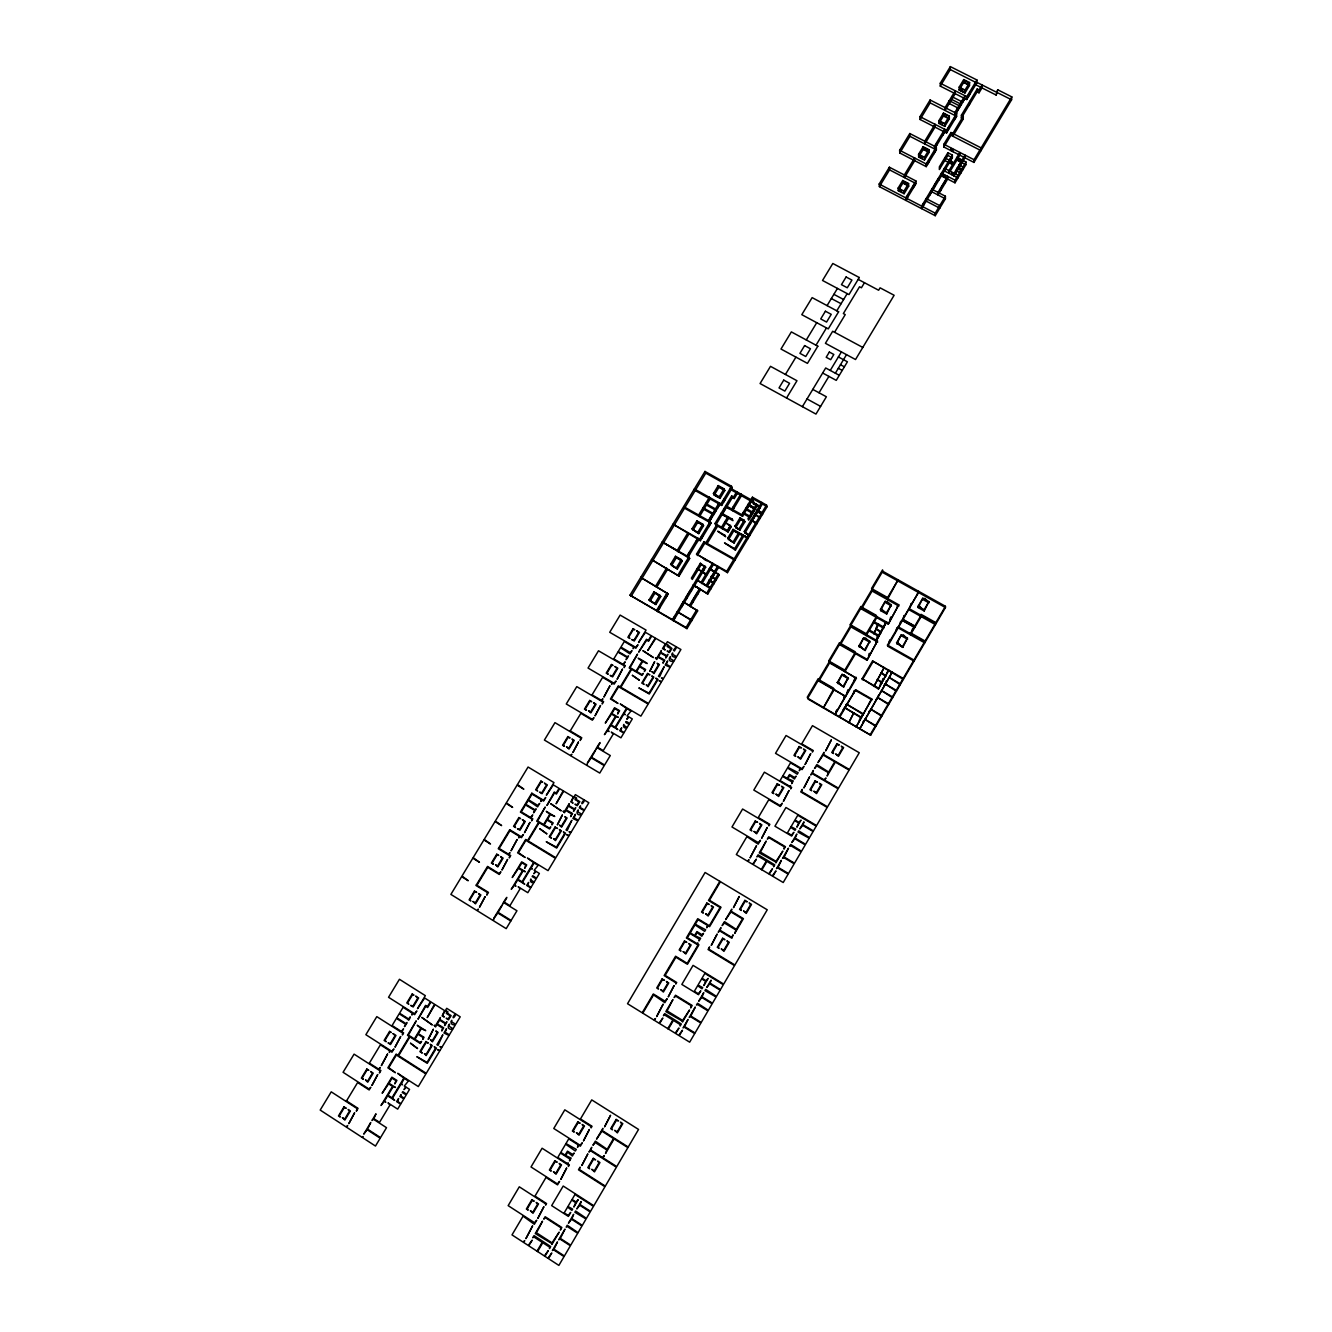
<?xml version="1.0" encoding="UTF-8"?>
<svg xmlns="http://www.w3.org/2000/svg" width="1332" height="1332" viewBox="0 0 1332 1332"><rect width="100%" height="100%" fill="white"/><g stroke="black" fill="none" stroke-linecap="round" stroke-linejoin="round"><path stroke-width="1.5" d="M944.771 126.407L944.771 123.61L949.333 116.051L943.489 113.07L938.91 120.629L938.943 123.443L944.771 126.407L949.316 118.881L949.333 116.051M944.871 116.617L944.871 114.252L946.736 115.201L946.736 117.566M945.404 198.818L945.404 196.237L931.784 189.194L931.834 191.791L945.404 198.818L935.247 215.701L879.386 186.647L879.17 184.032L889.376 167.216L915.917 180.952L916.016 183.566L905.843 200.416L905.727 197.835L915.917 180.952M945.087 183.333L945.087 181.135L940.608 188.595L940.608 190.759M945.087 177.705L945.087 175.491L943.222 174.525L943.222 176.74M945.437 607.558L945.437 606.293L882.75 571.262L807.708 698.218L870.678 735.164L945.437 607.558L882.966 572.643L882.55 569.88L871.611 588.378L872.11 591.025L861.471 609.007L888.261 624.125L898.75 604.795L871.861 589.71M946.536 133.017L946.553 130.236L956.659 113.486L930.102 99.983L919.996 116.667L920.079 119.497L946.536 133.017L956.609 116.334L956.659 113.486M947.868 152.73L939.36 166.833L939.376 169.514L947.868 155.444L947.868 152.73L952.363 155.028L952.347 157.742L921.677 208.641L921.611 206.094L952.363 155.028M948.151 130.353L948.151 128.022M949.217 128.588L949.233 126.257M949.549 162.371L950.632 158.341L950.615 160.589M940.292 86.13L950.332 69.58L950.349 66.6L976.889 79.97L976.789 82.917L966.749 99.534L940.292 86.13L940.275 83.217L950.349 66.6M950.948 135.265L950.965 132.484L981.151 147.902L981.035 150.633L950.948 135.265L943.872 147.003L973.958 162.421L1011.587 99.783L1011.804 96.886L997.735 89.793L996.153 95.055L975.69 84.732L975.79 81.785L996.319 92.141M951.165 150.749L951.181 148.468L953.046 149.417L953.029 151.698M951.764 174.708L951.781 172.494L953.662 173.46L953.629 175.674M951.581 164.002L951.597 161.322L944.804 157.825L944.804 160.523L953.446 164.968L953.462 162.737L951.597 161.771M954.594 119.68L954.611 117.333M955.66 117.915L955.677 115.568M955.011 182.817L955.061 180.186L965.983 162.005L956.942 157.376L956.909 160.073L965.916 164.702L955.011 182.817L941.441 175.824L941.441 173.177L955.061 180.186M955.61 173.343L956.709 169.347M956.526 112.554L957.625 108.408L957.591 110.789M956.676 171.562L956.709 168.282L960.905 170.446L960.855 173.11L956.676 170.962M957.758 169.78L958.857 165.767L958.824 167.999M959.14 90.027L959.19 87.113L963.735 79.587L969.579 82.534L969.496 85.464L964.967 92.974L959.14 90.027L963.669 82.534L963.735 79.587M958.541 160.922L958.574 158.674L960.455 159.624L960.405 161.871M959.922 106.926L961.021 102.78M959.306 167.183L960.422 163.17L960.372 165.418M960.888 90.909L960.938 88.478L962.786 89.427L962.736 91.841M960.988 105.178L961.504 101.515L951.747 96.57L951.731 99.467L961.454 104.396M961.404 115.201L963.286 116.167L952.863 133.45L952.83 136.23L963.236 118.998L961.354 118.032L961.404 115.201L977.238 88.944L979.137 89.91L979.02 92.824L977.139 91.858L977.238 88.944M962.869 102.031L963.985 97.869L963.935 100.283M963.236 118.998L963.286 116.167M965.167 83.283L965.217 80.836L967.082 81.768L967.015 84.216M964.967 92.974L965.034 90.06L969.579 82.534M966.749 99.534L966.832 96.653L976.889 79.97M965.916 164.702L965.983 162.005M968.564 96.537L968.63 94.122M968.98 105.378L970.112 101.215L970.046 103.613M969.629 94.772L969.696 92.358M973.958 162.421L974.042 159.723L1011.804 96.886M996.153 95.055L997.735 89.793M537.012 1251.164L542.191 1242.34L533.999 1237.028L532.767 1237.744L534.032 1235.597L550.682 1246.536L549.483 1248.583L549.55 1247.118L542.773 1242.723L537.595 1251.547M667.798 1028.637L672.843 1020.046L664.651 1014.984L663.436 1015.7L664.668 1013.602L681.318 1024.008L680.153 1026.006L680.186 1024.591L673.426 1020.412L668.381 1028.987M761.338 869.463L766.3 861.038L758.091 856.16L756.909 856.859L758.108 854.811L774.758 864.851L773.609 866.816L773.642 865.417L766.882 861.388L761.921 869.813M896.586 642.823L901.381 634.681L907.458 638.111L902.813 647.402L896.586 642.823L902.813 647.402M918.048 606.31L922.826 598.201L928.904 601.598L924.208 610.972L918.148 607.575L918.048 606.31L924.125 609.723L924.208 610.972M896.752 643.972L901.381 634.681M918.148 607.575L922.826 598.201M871.761 698.967L856.21 726.839L871.761 698.967L855.644 689.743L839.51 716.067L839.876 716.966L855.627 689.726M878.437 688.977L888.677 670.146L878.437 688.977L862.087 678.771L872.56 660.988L903.196 678.404L903.329 679.437L872.56 660.988M902.68 646.27L907.458 638.111M910.339 633.649L921.078 615.351M924.125 609.723L928.904 601.598M870.429 734.332L945.437 606.293M719.829 881.384L708.457 900.482L720.096 907.492L709.357 925.723L697.735 918.68L686.363 937.944L698.001 945.021L687.212 963.336L675.574 956.226L664.152 975.59L675.79 982.733L675.79 984.082L676.723 982.483L665.168 975.39L675.89 957.225L687.445 964.285L698.917 944.788L697.352 943.839L697.868 942.956L696.786 943.472L687.362 937.761L689.909 933.449L699.317 939.16L699.034 940.975L700.649 938.244L695.171 935.847L697.119 932.533L701.814 936.263L703.529 933.332L701.964 934.664L696.902 931.584L694.588 935.497L690.259 932.85L694.988 924.841L704.695 931.368L705.644 929.769L695.337 924.258L698.035 919.663L707.442 925.374L706.809 927.788L708.025 925.723L709.59 926.672L721.028 907.259L709.457 900.282L720.412 881.734M833.682 688.86L823.392 707.925L834.065 689.843L833.366 688.028L818.064 679.253M837.312 682.517L842.14 674.342L848.184 677.805L843.705 686.979L837.312 682.517L843.705 686.979M858.89 645.937L863.702 637.795L869.746 641.225L865.217 650.482L858.89 645.937L865.217 650.482M880.452 609.39L885.231 601.281L891.274 604.678L886.696 614.035L880.668 610.639L880.452 609.39L886.496 612.787L886.696 614.035M844.521 670.645L855.194 652.563M865.9 634.398L876.523 616.4M887.195 598.301L898.084 579.836L887.378 599.6L887.029 597.236L871.644 588.594M837.678 683.532L842.14 674.342M859.19 647.069L863.702 637.795M880.668 610.639L885.231 601.281M843.356 685.98L848.184 677.805M864.934 649.367L869.746 641.225M886.496 612.787L891.274 604.678M856.076 677.239L834.981 714.601L856.393 678.254L829.187 661.887M856.393 678.254L829.586 662.953L828.787 660.805L839.493 642.707L840.209 644.988L867.015 660.222L877.455 640.925L850.582 625.707M888.261 624.125L898.75 604.795M867.015 660.222L877.455 640.925M862.37 679.803L872.81 662.071M887.495 645.071L918.98 591.508L887.695 646.203L914.052 661.122L913.952 660.039L887.495 645.071L887.695 646.203M818.431 680.103L845.654 696.486L818.864 681.118L829.586 662.953M840.209 644.988L850.898 626.906L850.249 624.508L860.905 606.493L861.471 609.007M744.288 531.468L761.754 502.414L762.37 504.012L744.971 532.966L749.7 535.647L744.288 531.468L744.971 532.966M757.042 510.689L756.459 513.852M759.357 506.843L758.757 510.023M742.99 534.865L743.672 536.363L735.414 550.116L734.698 548.667L742.99 534.865L741.042 533.782L741.741 535.264M721.694 505.427L720.945 503.846L694.372 488.927L695.221 490.559L721.694 505.427L732.267 487.928L731.551 486.28L704.978 471.428L629.986 595.154L686.962 628.637L697.652 610.855L683.183 601.798L697.652 610.855M707.792 594.005L693.356 584.914L707.792 594.005L719.263 574.908L709.457 568.414L719.263 574.908M766.516 505.078L767.115 506.66L727.472 572.66L726.723 571.278L766.516 505.078L752.43 497.202L741.857 514.735L742.557 516.3L753.08 498.817L752.43 497.202M727.472 572.66L696.519 554.129L703.995 541.724L734.215 558.824L734.931 560.239L704.811 543.19L703.995 541.724M731.235 526.706L724.741 521.944L731.235 526.706L728.071 531.967L715.767 525.041L715.001 523.509L731.684 495.854L734.282 498.534L737.412 493.356L736.713 491.724L733.582 496.919M943.872 147.003L943.872 144.256L950.965 132.484M697.352 555.561L704.811 543.19M715.767 525.041L732.4 497.469L731.684 495.854M961.354 118.032L977.139 91.858M979.137 89.91L982.1 84.965L981.984 87.895L979.02 92.824M834.565 332.284L845.237 314.602L843.356 313.586L859.54 286.763L861.421 287.762L864.468 282.717M700.366 563.253L691.408 578.121L692.274 579.47L701.198 564.635L700.366 563.253L705.677 567.182L673.376 620.812L672.444 619.613L704.878 565.8M728.071 531.967L727.322 530.452L730.502 525.191M802.38 406.66L825.69 367.982L839.277 375.324M727.688 538.295L733.05 529.37L738.777 532.584L739.46 534.082L734.115 542.99L727.688 538.295L734.115 542.99M734.948 526.223L739.976 517.865L744.238 520.263L744.921 521.811L739.909 530.136L734.948 526.223L739.909 530.136M728.421 539.776L733.782 530.869L733.05 529.37M735.664 527.738L740.675 519.413L739.976 517.865M830.252 370.446L841.408 351.914M753.429 501.065L753.379 503.829L760.189 507.642L759.573 506.06L731.118 489.826L730.386 488.195L753.429 501.065L753.379 503.829M819.03 392.774L828.887 376.39M739.21 528.621L744.238 520.263M706.193 585.264L717.698 566.15L718.464 567.549L706.992 586.596L705.877 585.248M733.399 541.525L738.777 532.584M835.364 373.21L846.519 354.662M686.962 628.637L686.08 627.455L690.858 619.513L677.222 611.688L691.724 620.729L690.858 619.513M696.803 609.623L691.025 619.23L691.891 620.446M706.976 592.707L718.497 573.543M935.247 215.701L935.231 213.17L939.759 205.627L926.14 198.568L926.19 201.132L939.776 208.175L939.909 205.361L945.404 196.237M649.084 599.899L653.945 591.874L659.79 595.238L660.755 596.52L655.927 604.528L649.084 599.899L655.927 604.528M670.629 564.269L675.457 556.277L681.318 559.607L682.217 561.022L677.389 568.997L670.629 564.269L677.389 568.997M692.074 528.804L696.886 520.845L702.747 524.159L703.562 525.674L698.767 533.616L692.074 528.804L698.767 533.616M713.436 493.489L718.214 485.581L724.075 488.844L724.824 490.492L720.046 498.384L714.218 495.121L713.436 493.489L719.28 496.769L720.046 498.384M785.43 374.459L795.92 357.126M806.293 339.96L816.732 322.694M827.072 305.611L837.462 288.411M898.118 188.095L902.73 180.486L908.574 183.516L908.69 186.13L904.095 193.723L898.268 190.692L898.118 188.095L903.962 191.125L904.095 193.723M918.564 154.279L923.143 146.703L929.003 149.7L929.053 152.431L924.475 159.99L918.647 156.993L918.564 154.279L924.408 157.293L924.475 159.99M346.52 1100.898L357.642 1082.516L369.18 1089.959L370.829 1087.228L368.981 1089.01L343.073 1072.293L354.079 1054.145L379.986 1070.778L379.404 1073.009L380.902 1070.545L379.087 1069.38L380.236 1067.481L378.521 1069.03L369.364 1063.136L380.419 1044.837L389.593 1050.698L389.294 1052.48L390.143 1051.048L391.958 1052.213L393.939 1048.933L391.758 1051.264L365.867 1034.698L376.806 1016.632L402.714 1033.132L402.364 1034.981L403.629 1032.883L401.814 1031.734L403.563 1028.837L401.265 1031.384L392.091 1025.54L396.42 1018.381L405.577 1024.208C401.515 1031.784 409.99 1018.697 405.944 1023.625L396.77 1017.798L399.184 1013.802L408.358 1019.629C408.241 1022.726 412.587 1012.453 408.708 1019.03L399.55 1013.202L403.096 1007.325L412.271 1013.136L411.888 1015.067L412.837 1013.502L414.652 1014.651L416.866 1010.971L414.452 1013.702L388.544 997.285L399.434 979.286L425.341 995.653L417.499 1008.657L424.675 998.018L430.419 1001.647L427.439 1006.576L425.557 1005.377L417.982 1019.213L425.757 1006.326L427.639 1007.508L430.969 1001.997L434.498 1004.228L427.239 1017.565L435.065 1004.578L444.588 1010.605L442.157 1015.916L444.305 1017.049L442.607 1015.167L445.154 1010.955L447.069 1012.17L446.32 1013.402L450.133 1015.8L448.335 1018.78L446.17 1018.231L448.468 1019.846L451.132 1015.617L447.252 1013.169L447.985 1011.92L445.504 1010.355L446.72 1008.324L455.461 1013.835C451.548 1017.432 452.963 1020.412 456.027 1014.201L460.206 1016.832L455.694 1024.325L451.515 1021.694C453.23 1017.132 447.469 1025.24 455.344 1024.924L453.047 1028.737L448.867 1026.09C451.898 1020.129 443.439 1029.886 452.697 1029.336L449.367 1034.864L445.188 1032.217L446.536 1028.687L443.939 1033.016L449.017 1035.464L442.008 1047.119L439.91 1046.602L441.658 1047.718L440.043 1050.399L437.462 1049.583L439.677 1050.998L426.257 1073.326L398.618 1055.643L409.923 1036.895L420.329 1043.505L421.595 1041.408L420.129 1042.556L414.951 1039.26L417.965 1034.265L423.143 1037.561L422.793 1039.426L424.059 1037.312L418.315 1033.665L421.328 1028.687L425.724 1030.652L417.232 1025.257L420.762 1028.321L414.385 1038.91L408.408 1035.097L416.233 1020.845L407.492 1035.33L409.374 1036.529L398.052 1055.294L396.17 1054.078L387.862 1067.848L395.438 1072.71L388.778 1067.615L396.37 1055.044L425.907 1073.925L418.315 1086.562L397.669 1073.309L403.846 1078.104L391.991 1097.801L387.978 1095.22L393.09 1086.729L395.471 1087.428L388.977 1083.249L392.058 1078.137L395.97 1080.668L394.788 1083.915L396.903 1080.418L391.858 1077.188L382.151 1093.289L388.611 1083.848L392.54 1086.379L381.019 1105.493L384.299 1101.331L385.797 1102.297L384.665 1100.732L387.629 1095.82L394.705 1100.382L392.54 1098.151L401.099 1083.948L402.464 1084.831L401.465 1083.349L404.412 1078.47L408.391 1081.018L404.329 1086.03L405.644 1086.879L403.996 1089.609L406.21 1087.228L409.557 1089.376L406.593 1094.288L402.797 1091.607L402.247 1092.523L406.243 1094.887L404.229 1098.217L400.899 1096.069L401.049 1094.521L399.833 1096.519L403.879 1098.817L400.999 1103.612L397.652 1101.447L398.634 1098.517L396.57 1101.581L400.632 1104.211L397.685 1109.123L388.028 1102.896L389.976 1104.994L379.537 1122.327L373.859 1118.664L375.99 1113.818L371.961 1120.528L373.509 1119.263L386.513 1127.688L380.552 1137.611L367.532 1129.153L370.746 1122.526L363.753 1134.131L367.182 1129.752L380.186 1138.211L375.474 1146.053L362.471 1137.578L363.12 1136.512L361.904 1137.212L346.636 1127.288L347.685 1125.557L346.087 1126.922L320.196 1110.072L331.235 1091.84L357.142 1108.607L356.327 1111.238L358.058 1108.374L345.97 1100.548M476.923 885.264L487.745 867.348L499.284 874.441L500.899 871.777L499.084 873.509L487.529 866.433L476.007 885.497L487.545 892.607L486.779 895.171L488.461 892.373L476.357 884.914M570.229 730.935L580.852 713.369L592.407 720.196L593.989 717.598L592.191 719.297L566.267 703.979L576.789 686.629L602.713 701.897L602.181 704.012L603.612 701.648L601.798 700.582L602.897 698.767L601.232 700.249L592.057 694.854L602.63 677.355L611.804 682.75L611.538 684.432L612.37 683.066L614.185 684.132L616.083 681.002L613.969 683.233L588.045 668.048L598.501 650.782L624.425 665.9L624.125 667.665L625.324 665.667L623.509 664.601L625.191 661.837L622.96 664.285L613.786 658.924L617.915 652.081L627.089 657.442C623.226 664.651 631.335 652.131 627.439 656.876L618.264 651.531L620.562 647.702L629.969 653.912L632.001 650.565L630.086 652.48L620.912 647.136L624.308 641.524L633.483 646.852L633.133 648.667L634.049 647.169L635.863 648.234L637.978 644.721L635.647 647.335L609.723 632.284L620.129 615.084L646.053 630.086L638.561 642.524L645.454 632.35L651.182 635.664L648.351 640.376L646.47 639.277L638.694 652.164L646.686 640.176L648.567 641.258L651.748 635.997L655.277 638.045L647.802 650.449L655.843 638.361L665.367 643.872L662.504 648.634L665.217 649.983L663.503 648.234L665.933 644.205L667.848 645.321L667.132 646.503L670.945 648.701L669.23 651.548L667.082 651.065L669.38 652.547L671.944 648.518L666.266 643.639L667.432 641.691L676.173 646.753L673.476 650.166L674.375 651.032L676.739 647.086L680.918 649.5L676.623 656.659L672.444 654.228C674.059 649.933 668.464 657.675 676.273 657.225L674.092 660.872L669.913 658.441C672.81 652.747 664.568 662.17 673.742 661.438L670.562 666.733L666.383 664.302L667.648 660.938L665.168 665.068L670.229 667.299L663.536 678.438L661.455 677.988L663.186 679.004L661.654 681.568L659.09 680.835L661.305 682.134L648.484 703.479L620.829 687.262L631.634 669.33L642.041 675.407L643.256 673.393L641.824 674.508L636.646 671.495L639.527 666.716L644.705 669.73L644.388 671.495L645.604 669.497L639.86 666.133L642.74 661.371C658.241 669.497 627.688 651.498 642.174 661.055L636.08 671.162L630.086 667.665L637.545 654.062L629.187 667.915L631.068 669.014L620.262 686.929L618.381 685.83L610.439 698.984L618.015 703.446L611.338 698.734L618.597 686.729L648.151 704.045L640.892 716.117L620.229 703.962L626.44 708.391L615.101 727.205L611.105 724.841L615.983 716.733L618.348 717.349L611.838 713.519L614.785 708.624L618.714 710.938L617.598 714.035L619.613 710.705L614.568 707.725L605.294 723.11L611.505 714.085L615.417 716.4L604.412 734.665L607.575 730.669L609.074 731.568L607.925 730.102L610.755 725.407L617.832 729.586L615.667 727.538L623.842 713.952L625.191 714.751L624.175 713.386L626.989 708.707L630.985 711.055L627.056 715.867L628.388 716.633L626.806 719.263L628.954 716.966L632.3 718.93L629.47 723.626C625.357 719.596 623.576 722.493 629.12 724.208L627.206 727.389L623.875 725.407C624.575 721.811 621.112 728.837 626.873 727.955L624.125 732.533L620.779 730.552L621.694 727.772L619.713 730.702L623.776 733.1L620.945 737.811L611.288 732.101L613.253 734.032L603.279 750.599L597.602 747.235C605.527 733.649 591.724 754.728 597.269 747.801L610.289 755.544L604.595 765.018L591.558 757.259C605.794 732.916 577.305 778.421 591.225 757.825L604.245 765.584L599.75 773.076L586.713 765.301L587.329 764.285L586.163 764.968L570.879 755.86L571.878 754.212L570.329 755.527L544.405 740.059L554.961 722.643L580.885 738.028L580.136 740.525L581.784 737.795L569.68 730.602M650.099 601.165L654.928 593.173L653.945 591.874M671.561 565.667L676.373 557.692L675.457 556.277M692.94 530.319L697.735 522.377L696.886 520.845M714.218 495.121L718.98 487.229L718.214 485.581M898.268 190.692L902.863 183.1L902.73 180.486M918.647 156.993L923.226 149.434L923.143 146.703M938.943 123.443L943.489 115.901L943.489 113.07M654.944 603.263L659.79 595.238M676.49 567.615L681.318 559.607M697.935 532.117L702.747 524.159M719.28 496.769L724.075 488.844M903.962 191.125L908.574 183.516M924.408 157.293L929.003 149.7M816.017 345.204L826.456 327.922M836.796 310.806L847.185 293.606M667.299 592.657L656.559 610.456L657.542 611.688L668.248 593.955L640.742 577.422L668.248 593.955M678.121 574.758L688.811 557.042L662.254 541.941L689.676 558.458L679.02 576.123L651.548 559.59L679.02 576.123M699.583 539.227L710.222 521.578L683.666 506.61L684.531 508.191L711.022 523.11L700.399 540.692L673.01 524.175L699.583 539.227L700.399 540.692M720.945 503.846L731.551 486.28M926.239 166.633L926.173 163.953L936.329 147.136L909.789 133.533L899.633 150.283L899.783 152.997L926.239 166.633L936.363 149.883L936.329 147.136M786.546 398.018L796.969 380.736L770.495 366.333L760.072 383.533L815.967 414.085L826.373 396.77L812.786 389.394M631.052 596.436L705.777 473.126L704.978 471.428M879.386 186.647L889.56 169.88L889.376 167.216M899.783 152.997L909.906 136.297L909.789 133.533M920.079 119.497L930.152 102.864L930.102 99.983M997.551 92.707L1011.587 99.783M950.332 69.58L976.789 82.917M963.669 82.534L969.496 85.464M959.19 87.113L965.034 90.06M940.275 83.217L966.832 96.653M930.152 102.864L956.609 116.334M943.489 115.901L949.316 118.881M938.91 120.629L944.771 123.61M919.996 116.667L946.553 130.236M943.872 144.256L974.042 159.723M947.868 155.444L952.347 157.742M909.906 136.297L936.363 149.883M923.226 149.434L929.053 152.431M899.633 150.283L926.173 163.953M889.56 169.88L916.016 183.566M902.863 183.1L908.69 186.13M879.17 184.032L935.231 213.17M858.174 279.37L878.637 290.243L880.086 287.829L894.122 295.271L855.527 359.523L825.424 343.306L832.683 331.268L862.786 347.436M833.882 294.339L843.606 299.517M831.351 298.535L841.075 303.713M838.394 356.926L847.418 361.788L836.246 380.369L822.66 373.01M840.475 364.718L844.388 366.816M838.327 368.298L842.224 370.413M807.025 398.967L820.595 406.377M753.08 498.817L767.115 506.66M705.777 473.126L732.267 487.928M922.893 599.483L928.953 602.88M718.98 487.229L724.824 490.492M732.4 497.469L734.282 498.534M757.642 511.871L762.387 514.535L761.771 512.97L757.009 510.306L757.575 511.988M741.857 514.735L725.74 505.694L726.489 507.276L742.557 516.3M935.43 623.393L908.973 608.541L909.09 609.806L935.447 624.608L935.397 622.377L921.011 614.302L921.161 616.583L910.455 634.815L910.239 632.667L924.624 640.775L924.741 642.873L898.384 628.021L898.218 626.823L924.674 641.724M872.11 591.025L898.9 606.06M740.675 519.413L744.921 521.811M885.43 602.563L891.458 605.943M739.21 532.917L741.158 534.032M744.788 536.063L743.389 535.281L747.851 538.711L744.688 535.814L745.354 537.312M733.782 530.869L739.46 534.082M739.793 534.165L743.672 536.363M715.001 523.509L727.322 530.452M860.955 606.709L876.323 615.367L876.756 617.632L866.183 635.564L865.683 633.416L850.299 624.708M861.188 607.758L888.078 622.91M901.531 635.847L907.592 639.26M697.735 522.377L703.562 525.674M734.698 548.667L724.525 542.923L735.414 550.116M850.898 626.906L877.688 642.074M863.968 638.944L869.996 642.374M696.519 554.129L726.723 571.278M662.404 542.174L677.372 550.699M839.56 642.89L854.928 651.631L855.494 653.679L844.871 671.678L844.238 669.763L828.854 660.988M701.198 564.635L705.677 567.182M839.859 643.856L866.749 659.14M676.373 557.692L682.217 561.022M862.087 678.771L878.204 687.978M842.49 675.374L848.517 678.821M855.943 690.725L872.01 699.916M654.928 593.173L660.755 596.52M629.986 595.154L686.08 627.455M870.678 735.164L808.191 699.167L807.242 697.252L817.981 679.087L818.864 681.118M650.715 600.948L651.548 602.014M652.58 602.031L653.413 603.08M657.875 608.757L658.691 609.806M659.007 606.876L659.823 607.925M674.159 619.53L673.376 618.514L674.525 616.633L675.291 617.648M656.909 594.305L656.093 593.24L658.774 595.387M664.868 597.169L665.667 598.235M666 595.287L666.799 596.37M681.851 606.759L681.102 605.71L682.234 603.829L682.983 604.878M686.763 598.601L686.03 597.519L690.759 589.676L691.475 590.775M693.006 602.164L692.29 601.098L697.019 593.256L697.718 594.338M673.259 566.633L672.493 565.484L675.124 567.698M679.653 572.693L680.402 573.842M680.785 570.829L681.518 571.961M695.271 586.163L695.987 587.262M697.152 587.229L697.851 588.328M677.355 557.509L678.121 558.691M679.22 558.574L679.969 559.74M686.596 561.188L687.329 562.354M687.728 559.323L688.461 560.489M704.012 584.165L704.678 585.281M688.811 557.042L689.676 558.458M689.11 555.361L688.394 554.162L689.526 552.297L690.242 553.496M708.624 583.899L709.074 580.918L709.74 582.034M702.747 572.061L702.064 570.928L703.196 569.047L703.879 570.196M703.945 572.494L704.761 573.859M710.872 580.153L711.338 577.156L712.004 578.288M712.52 577.422L712.986 574.408L713.652 575.541M704.661 559.706L703.979 558.524L706.526 560.755M696.486 543.14L695.787 541.924L696.919 540.059L697.618 541.275M711.887 570.712L711.221 569.563L713.752 571.778M693.972 530.053L694.688 531.302M695.837 531.102L696.536 532.35M701.415 536.646L702.097 537.895M702.547 534.781L703.229 536.03M698.418 521.894L699.117 523.16M700.282 522.943L700.965 524.209M708.224 525.391L708.89 526.656M709.34 523.526L710.006 524.791M710.222 521.578L711.022 523.11M711.022 519.08L710.356 517.798L711.488 515.934L712.137 517.232M714.585 513.17L713.935 511.854L715.068 510.006L715.717 511.305M730.485 540.942L729.886 539.71L732.35 542.007M717.698 508.008L718.181 504.845L718.83 506.16M729.087 530.269L729.603 527.139L730.202 528.404M721.977 513.553L722.61 514.851M723.842 514.602L724.475 515.9M715.967 496.103L715.317 494.755L717.815 497.136M723.809 511.704L724.308 508.541L724.941 509.856M735.281 530.802L735.88 532.051M736.047 527.955L735.464 526.689L737.928 529.004M722.976 500.932L723.609 502.264M737.162 531.868L737.745 533.116M727.006 507.559L726.39 506.243L728.854 508.608M724.108 499.067L724.725 500.416M719.846 486.696L720.479 488.061M721.711 487.728L722.344 489.094M732.866 509.956L733.399 506.776L733.982 508.108M745.803 533.449L745.254 532.201L747.685 534.498M741.058 519.63L740.475 518.348L742.923 520.679M750.266 524.142L750.848 521.012L751.398 522.294M750.432 517.166L750.998 514.002L751.548 515.301M747.502 508.075L748.068 504.895L748.617 506.227M753.829 518.231L754.412 515.068L754.944 516.366M750.665 505.777L751.215 507.092M835.813 711.654L836.946 709.74M753.812 511.538L754.395 508.374L754.928 509.69M752.53 506.826L753.08 508.141M750.932 499.667L751.598 501.282M757.558 506.16L757.026 504.828L759.873 508.175M843.672 698.318L844.521 695.587L844.804 696.386M838.827 683.383L838.527 682.55L840.758 684.482M847.052 692.557L847.901 689.826L848.184 690.642M844.205 675.524L843.905 674.658L846.12 676.623M859.207 720.362L860.339 718.431M862.703 722.443L863.835 720.512M861.454 716.516L862.587 714.585M854.212 680.402L855.094 677.638L855.344 678.488M868.597 712.387L869.729 710.456M869.38 703.013L870.512 701.082M860.405 646.803L860.156 645.853L862.337 647.885M875.607 700.432L876.739 698.517M877.755 696.786L878.887 694.871M868.481 656.193L869.38 653.346L869.596 654.278M865.75 638.96L865.534 637.995L867.681 640.059M880.236 684.531L881.168 681.768L881.351 682.617M882.05 681.435L882.999 678.654L883.183 679.52M883.765 686.546L884.714 683.799L884.881 684.631M875.607 644.089L876.523 641.225L876.722 642.174M876.556 638.91L877.488 636.047L877.688 637.012M885.58 683.449L886.546 680.669L886.712 681.518M875.99 628.404L877.671 624.225L877.855 625.224M879.237 634.382L880.169 631.485L880.352 632.467M887.245 672.577L888.211 669.78L888.377 670.662M882.017 629.653L882.949 626.756L883.133 627.755M890.775 674.591L891.757 671.794L891.907 672.677M884.048 626.207L884.997 623.309L885.164 624.308M881.967 610.239L881.784 609.19L883.882 611.321M888.81 642.823L889.776 639.959L889.926 640.925M887.295 602.43L887.129 601.365L889.227 603.513M889.793 619.979L890.758 617.049L890.925 618.081M895.97 630.635L896.952 627.738L897.102 628.737M898.101 643.689L897.968 642.74L900.049 644.788M896.886 607.925L897.885 604.978L898.018 606.027M899.749 624.225L900.732 621.311L900.865 622.327M903.446 635.847L903.329 634.865L905.394 636.946M903.113 618.498L904.112 615.567L904.228 616.599M911.754 631.218L912.786 628.321L912.87 629.32M910.189 606.46L911.221 603.496L911.304 604.562M917.315 594.355L918.347 591.358L918.431 592.457M919.563 607.159L919.496 606.11L921.511 608.241M899.733 191.458L899.599 189.294L901.464 190.26L901.581 192.424M924.891 599.35L924.824 598.268L926.822 600.432M904.844 184.132L904.744 181.951L906.592 182.917L906.709 185.098M907.908 194.672L908.008 196.82M906.842 196.453L906.942 198.601M913.469 185.464L913.569 187.629M914.551 183.683L914.634 185.864M922.41 207.409L923.426 203.496L923.492 205.627M920.345 157.875L920.279 155.611L922.144 156.577L922.21 158.824M924.957 150.333L924.908 148.052L926.772 149.018L926.806 151.282M927.505 162.238L927.538 164.469M928.571 160.456L928.62 162.704M929.719 195.288L930.752 191.358L930.785 193.523M934.098 151.315L934.132 153.58M934.381 187.546L934.365 185.364L938.844 177.922L938.86 180.12M935.73 146.986L936.779 142.924L936.796 145.205M935.164 149.534L935.197 151.815M940.692 124.326L940.675 121.995L942.54 122.944L942.54 125.275M942.74 135.381L943.789 131.302L943.805 133.616M944.721 129.304L944.721 132.084L934.548 148.951L934.515 146.204L944.721 129.304M945.071 107.609L945.071 110.456L955.211 93.69L955.244 90.792L945.071 107.609M947.685 176.39L947.668 179.037L938.061 195.021L938.028 192.424L947.685 176.39M948.983 170.596L948.967 173.26L959.839 155.195L959.889 152.481L948.983 170.596M949.266 100.683L949.25 103.546L958.973 108.491L959.023 105.628L949.266 100.683M954.112 173.243L954.078 175.891L964.951 157.809L965.017 155.095L954.112 173.243M954.828 112.554L954.794 115.401L964.934 98.618L965.001 95.721L954.828 112.554M958.024 175.258L957.974 177.905L944.405 170.912L944.405 168.248L958.024 175.258M958.824 164.785L958.774 167.466L962.969 169.614L963.019 166.933L958.824 164.785M853.745 712.886L848.884 722.61L853.745 712.886M593.289 1158.324L587.812 1167.631L589.626 1168.797L588.761 1167.398L593.506 1159.306L595.654 1159.839L593.289 1158.324M616.15 1119.413L610.705 1128.67L612.52 1129.819L611.638 1128.437L616.366 1120.395L618.514 1120.911L616.15 1119.413M722.61 938.244L717.282 947.302L719.097 948.401L718.214 947.069L722.843 939.193L724.974 939.676L722.61 938.244M744.871 900.365L739.576 909.39L741.375 910.472L740.492 909.14L745.104 901.298L747.235 901.781L744.871 900.365M815.117 780.802L809.906 789.693L811.704 790.758L810.822 789.443L815.367 781.734L817.482 782.184L815.117 780.802M836.962 743.656L831.751 752.497L833.566 753.546L832.683 752.264L837.195 744.571L839.31 745.021L836.962 743.656M884.132 667.582L873.925 686.396L884.132 667.582M567.598 1207.092L564.202 1212.853L568.165 1215.417L570.712 1212.42L568.381 1216.399L551.664 1205.627L563.203 1186.029L593.839 1205.743L604.961 1186.729L578.504 1169.812L580.086 1167.115L579.437 1169.563L605.327 1186.113L616.416 1167.198L590.526 1150.715L588.927 1152.08L591.741 1147.285L590.875 1150.115L602.414 1157.458L604.328 1155.543L602.996 1157.824L616.766 1166.582L627.872 1147.635L614.102 1138.91L605.527 1153.512L606.826 1149.932L595.287 1142.606L592.94 1145.254L595.337 1141.158L607.192 1149.333L613.519 1138.544L601.981 1131.218L596.536 1139.143L602.897 1128.337L602.347 1130.618L628.238 1147.018L638.544 1129.436L591.741 1099.899L580.486 1118.947L592.057 1126.273L591.092 1127.904L591.108 1126.522L564.801 1109.839L553.779 1128.487L580.086 1145.237L582.334 1142.773L580.319 1146.219L578.754 1145.22L577.489 1147.351L578.171 1144.854L568.747 1138.86L565.983 1143.555L576.29 1149.366L575.324 1151.014L565.617 1144.171L560.755 1152.396L565.101 1155.177L567.465 1151.164L572.544 1154.394L574.142 1153.046L572.36 1156.059L567.682 1152.147L565.684 1155.543L571.162 1158.091L569.513 1160.888L569.813 1159.023L560.406 1153.013L557.792 1157.441L567.216 1163.452L568.314 1162.919L567.782 1163.818L569.347 1164.834L568.398 1166.466L568.414 1165.067L542.091 1148.234L531.018 1166.965L557.342 1183.882L559.59 1181.401L557.559 1184.864L546.003 1177.438L534.998 1196.103L546.553 1203.562L545.587 1205.194L545.604 1203.795L519.297 1186.812L508.158 1205.643L534.482 1222.693L536.746 1220.212L534.332 1224.308L523.06 1216.149L512.004 1234.897L523.06 1242.09L524.741 1240.591L523.643 1242.473L528.238 1245.453L532.151 1240.175L528.804 1245.836L544.355 1255.943L548.268 1250.648L544.938 1256.326L547.885 1258.241L551.781 1252.996L548.468 1258.623L558.874 1265.4L564.035 1256.592L553.629 1249.832L552.397 1250.548L557.492 1241.89L553.995 1249.216L564.402 1255.976L570.379 1245.77L559.973 1239.026L558.691 1239.826L564.968 1229.136L560.339 1238.41L570.745 1245.154L577.705 1233.266L567.299 1226.556L566.183 1227.088L567.249 1225.24L578.055 1232.649L581.967 1225.989L571.561 1219.279L568.464 1223.192L573.659 1214.318L571.928 1218.663L582.334 1225.373L586.063 1218.98L574.875 1212.27L575.607 1211.004L586.43 1218.364L590.193 1211.954L579.786 1205.26L576.806 1208.957L581.152 1201.564L580.136 1204.644L590.559 1211.337L593.473 1206.359L574.991 1194.488L572.077 1199.466L576.023 1201.997L578.205 1199.666L573.859 1207.058L575.674 1202.613L571.711 1200.065L567.948 1206.476L572.66 1209.106L571.911 1210.372L567.598 1207.092M697.652 985.68L694.355 991.308L698.318 993.722L700.815 990.808L698.551 994.688L681.834 984.431L693.056 965.367L723.692 984.098L734.531 965.6L708.058 949.516L709.59 946.886L708.99 949.266L734.881 965.001L767.232 909.789L705.094 872.493L627.522 1003.712L642.207 1012.803L653.329 993.955L664.968 1001.115L667.182 998.7L664.835 1002.68L653.546 994.904L642.79 1013.169L653.846 1020.012L655.494 1018.53L654.428 1020.362L659.024 1023.209L662.837 1018.048L659.59 1023.559L675.141 1033.182L678.97 1028.021L675.724 1033.549L678.671 1035.38L682.483 1030.252L679.253 1035.73L689.66 1042.173L694.688 1033.599L684.282 1027.172L683.066 1027.888L688.028 1019.446L684.631 1026.572L695.038 1032.999L700.865 1023.059L690.459 1016.649L689.193 1017.448L695.304 1007.042L690.808 1016.05L701.215 1022.46L707.991 1010.905L697.585 1004.511L696.47 1005.044L697.535 1003.246L708.341 1010.305L712.137 1003.812L701.731 997.435L698.701 1001.248L703.762 992.623L702.081 996.836L712.487 1003.212L716.133 997.002L704.944 990.625L705.66 989.393L716.483 996.403L720.146 990.159L709.74 983.782L706.826 987.395L711.055 980.186L710.089 983.199L720.495 989.559L723.343 984.698L704.861 973.409L702.014 978.254L705.977 980.668L708.108 978.387L703.879 985.58L705.627 981.268L701.664 978.853L698.001 985.081L702.713 987.578L701.981 988.81L697.652 985.68M790.692 827.305L787.462 832.816L791.408 835.147L793.889 832.284L791.658 836.08L774.941 826.206L785.947 807.508L816.583 825.557L827.205 807.425L800.748 791.907L802.247 789.343L801.664 791.674L827.555 806.842L838.128 788.777L812.254 773.676L810.688 774.991L813.386 770.412L812.587 773.093L824.125 779.819L825.99 777.988L824.708 780.152L838.477 788.194L849.083 770.096L835.314 762.104L827.122 776.04L828.337 772.643L816.799 765.933L814.535 768.464L816.832 764.568L828.687 772.061L834.731 761.754L823.193 755.061L817.965 762.62L824.025 752.314L823.542 754.478L849.416 769.513L859.257 752.73L812.47 725.657L801.731 743.855L813.286 750.565L812.37 752.114L812.37 750.815L786.063 735.514L775.524 753.329L801.847 768.681L804.012 766.316L802.08 769.596L800.515 768.681L799.317 770.712L799.933 768.348L790.525 762.853L787.878 767.349L798.184 772.66L797.252 774.225L787.528 767.931L782.9 775.79L787.229 778.338L789.493 774.508L794.555 777.472L796.103 776.156L794.421 779.037L789.726 775.424L787.811 778.671L793.273 780.968L791.691 783.649L791.957 781.884L782.55 776.373L780.053 780.602L789.476 786.113L790.559 785.597L790.043 786.446L791.624 787.379L790.692 788.927L790.692 787.612L764.385 772.177L753.812 790.076L780.119 805.577L782.3 803.196L780.352 806.493L768.797 799.683L758.291 817.515L769.846 824.342L768.914 825.907L768.914 824.591L742.607 809.024L731.984 826.989L758.291 842.623L760.489 840.242L758.191 844.155L746.902 836.646L736.33 854.545L747.385 861.138L749.034 859.689L747.968 861.488L752.563 864.235L756.326 859.173L753.146 864.585L768.697 873.842L772.46 868.764L769.28 874.192L772.227 875.957L775.973 870.928L772.81 876.306L783.216 882.517L788.144 874.108L777.738 867.915L776.539 868.614L781.385 860.339L778.071 867.332L788.477 873.526L794.188 863.769L783.782 857.592L782.533 858.374L788.527 848.168L784.132 857.009L794.538 863.186L801.181 851.847L790.775 845.687L789.676 846.203L790.708 844.455L801.531 851.265L805.261 844.888L794.854 838.744L791.857 842.49L796.836 834.032L795.187 838.161L805.594 844.305L809.173 838.211L797.985 832.067L798.684 830.852L809.523 837.628L813.103 831.501L802.697 825.357L799.833 828.904L803.979 821.844L803.046 824.774L813.452 830.918L816.233 826.156L797.768 815.267L794.971 820.029L798.934 822.36L801.032 820.112L796.886 827.172L798.584 822.943L794.621 820.612L791.042 826.722L795.737 829.12L795.038 830.336L790.692 827.305M591.924 1169.413L594.488 1171.894L599.949 1162.57L597.585 1161.071L599.017 1162.819L594.255 1170.911L591.924 1169.413M614.818 1130.435L617.365 1132.899L622.81 1123.625L620.446 1122.127L621.878 1123.858L617.149 1131.917L614.818 1130.435M721.378 948.983L723.959 951.348L729.27 942.29L726.906 940.858L728.338 942.523L723.726 950.399L721.378 948.983M743.672 911.055L746.236 913.402L751.531 904.378L749.167 902.946L750.599 904.611L746.003 912.453L743.672 911.055M813.985 791.308L816.566 793.589L821.794 784.698L819.43 783.316L820.862 784.948L816.333 792.673L813.985 791.308M835.847 754.095L838.427 756.36L843.622 747.518L841.258 746.153L842.69 747.752L838.178 755.444L835.847 754.095M551.681 1243.472L551.898 1244.488L559.14 1232.133L552.047 1242.856L536.496 1232.783L542.524 1221.178L535.248 1233.549L551.681 1243.472M560.922 1227.754L560.356 1230.085L561.854 1227.505L545.154 1216.715L543.722 1219.13L545.371 1217.698L560.922 1227.754M682.267 1021.045L682.5 1022.01L689.56 1009.989L682.617 1020.445L667.082 1010.855L672.926 999.583L665.833 1011.604L682.267 1021.045M691.258 1005.743L690.725 1007.991L692.19 1005.494L675.49 995.22L674.092 997.585L675.707 996.169L691.258 1005.743M775.69 861.937L775.923 862.886L782.833 851.098L776.023 861.354L760.489 852.114L766.2 841.058L759.257 852.863L775.69 861.937M784.498 846.936L783.982 849.133L785.43 846.686L768.714 836.796L767.349 839.11L768.947 837.711L784.498 846.936M732.966 935.097L731.668 937.312L720.129 930.319L720.962 927.572L718.198 932.25L719.779 930.918L731.901 938.244L732.966 935.097M735.963 929.986L734.715 933.466L743.406 918.647L731.285 911.354L731.801 909.123L725.624 919.646L730.935 911.937L742.473 918.897L736.313 929.403L724.458 921.627L722.111 925.607L724.425 923.026L735.963 929.986M892.207 672.16L859.906 728.571L892.207 672.16M531.868 1199.666L526.373 1209.006L528.171 1210.172L527.305 1208.773L532.084 1200.648L534.232 1201.181L531.868 1199.666M554.861 1160.688L549.383 1169.979L551.182 1171.144L550.316 1169.746L555.094 1161.671L557.226 1162.187L554.861 1160.688M577.838 1121.744L572.377 1131.001L574.192 1132.133L573.326 1130.751L578.055 1122.726L580.186 1123.242L577.838 1121.744M662.104 978.887L656.743 987.978L658.557 989.077L657.675 987.728L662.337 979.836L664.468 980.319L662.104 978.887M684.498 940.941L679.154 949.982L680.952 951.081L680.086 949.733L684.731 941.874L686.846 942.357L684.498 940.941M706.859 903.029L701.548 912.02L703.346 913.119L702.48 911.787L707.092 903.962L709.207 904.445L706.859 903.029M755.277 820.945L750.016 829.853L751.814 830.918L750.948 829.603L755.51 821.861L757.625 822.327L755.277 820.945M777.239 783.716L771.994 792.59L773.792 793.656L772.926 792.357L777.472 784.648L779.586 785.097L777.239 783.716M799.167 746.536L793.955 755.361L795.753 756.409L794.871 755.127L799.4 747.452L801.514 747.901L799.167 746.536M530.452 1210.805L533 1213.302L538.511 1203.945L536.147 1202.43L537.562 1204.195L532.783 1212.303L530.452 1210.805M553.479 1171.76L556.01 1174.241L561.505 1164.934L559.14 1163.435L560.556 1165.167L555.794 1173.259L553.479 1171.76M576.473 1132.766L579.02 1135.214L584.465 1125.956L582.117 1124.458L583.533 1126.189L578.787 1134.231L576.473 1132.766M660.822 989.676L663.386 992.057L668.747 982.949L666.383 981.501L667.815 983.199L663.153 991.091L660.822 989.676M683.233 951.664L685.797 954.028L691.125 944.971L688.777 943.539L690.192 945.204L685.564 953.079L683.233 951.664M705.627 913.685L708.174 916.033L713.486 907.025L711.138 905.61L712.57 907.259L707.941 915.101L705.627 913.685M754.095 831.484L756.643 833.782L761.904 824.858L759.556 823.476L760.988 825.107L756.409 832.85L754.095 831.484M776.073 794.205L778.621 796.486L783.865 787.612L781.501 786.23L782.933 787.845L778.388 795.57L776.073 794.205M798.018 756.959L800.582 759.223L805.793 750.399L803.446 749.017L804.878 750.632L800.349 758.308L798.018 756.959M878.487 624.159L873.842 633.632L878.487 624.159M886.513 622.027L876.123 641.192L886.513 622.027M532.55 1225.973L525.957 1238.544L532.55 1225.973M543.806 1206.875L537.945 1218.164L543.806 1206.875M566.616 1168.131L560.789 1179.369L566.616 1168.131M589.327 1129.569L583.533 1140.758L589.327 1129.569M663.086 1004.311L656.676 1016.532L663.086 1004.311M674.025 985.713L668.348 996.702L674.025 985.713M756.459 845.753L750.182 857.741L756.459 845.753M767.199 827.522L761.638 838.294L767.199 827.522M788.977 790.542L783.449 801.248L788.977 790.542M810.655 753.712L805.161 764.385L810.655 753.712M843.922 708.391L843.073 711.088L843.922 708.391M846.236 704.462L845.387 707.159L846.236 704.462M854.212 690.908L853.346 693.639L854.212 690.908M587.728 1154.111L581.851 1165.45L587.728 1154.111M610.489 1115.417L604.661 1126.672L610.489 1115.417M717.049 934.232L711.338 945.27L717.049 934.232M739.193 896.553L733.549 907.508L739.193 896.553M809.556 776.939L803.979 787.745L809.556 776.939M831.285 739.976L825.757 750.715L831.285 739.976M510.789 921.011L506.21 928.637L493.19 920.578L493.806 919.546L492.624 920.229L477.356 910.788L478.355 909.107L476.789 910.439L450.882 894.405L461.638 876.639L468.265 880.735L461.988 876.056L472.81 858.191L479.437 862.27L473.16 857.625L483.882 839.943L490.509 843.988L484.232 839.36L495.005 821.578L501.631 825.607L495.354 820.995L506.027 803.396L512.654 807.408L506.376 802.83L517.099 785.114L523.842 789.177L517.449 784.548L528.071 767.032L553.979 782.583L546.336 795.254L553.346 784.898L559.09 788.344L556.193 793.139L554.312 792.007L546.936 805.477L554.528 792.923L556.41 794.055L559.64 788.677L563.186 790.792L556.11 803.779L563.736 791.125L573.26 796.852L570.912 802.03L573.06 803.113L571.361 801.298L573.826 797.185L575.757 798.351L575.024 799.55L578.837 801.831L577.089 804.744L574.941 804.228L577.239 805.76L579.836 801.648L575.94 799.317L576.656 798.101L574.175 796.619L575.374 794.638L584.115 799.883C580.269 803.396 581.701 806.276 584.665 800.216L588.844 802.73L584.465 810.023L580.286 807.508L580.536 805.827L579.303 807.875L584.115 810.605L581.884 814.318L577.705 811.804C580.652 805.993 572.31 815.567 581.535 814.901L578.304 820.296L574.125 817.765L575.407 814.352L572.877 818.564L577.955 820.878L571.128 832.217L569.03 831.751L570.779 832.8L569.214 835.414L566.649 834.648L568.864 835.997L555.794 857.741L528.121 840.925L539.144 822.66L549.55 828.954L550.799 826.906L549.35 828.038L544.155 824.908L547.102 820.029L552.28 823.159L551.947 824.974L553.196 822.926L547.452 819.446L550.366 814.601L554.761 816.466L546.27 811.338L549.816 814.268L543.606 824.558L537.612 820.945L545.221 807.059L536.713 821.178L538.594 822.327L527.572 840.592L525.69 839.443L517.599 852.846L525.174 857.475L518.498 852.613L525.89 840.359L555.444 858.324L548.051 870.629L527.389 858.041L533.583 862.603L522.044 881.784L518.031 879.336L523.01 871.061L525.391 871.727L518.881 867.748L521.878 862.77L525.807 865.167L524.658 868.331L526.706 864.918L521.678 861.837L512.221 877.522L518.531 868.331L522.444 870.728L511.238 889.343L514.452 885.281L515.95 886.196L514.801 884.698L517.682 879.919L524.758 884.248L522.594 882.134L530.935 868.298L532.284 869.113L531.285 867.715L534.149 862.953L538.128 865.384L534.149 870.262L535.481 871.078L533.866 873.742L536.047 871.411L539.377 873.459L536.513 878.238L532.7 875.69L532.167 876.573L536.163 878.82L534.199 882.067L530.869 880.019C531.618 876.339 528.038 883.482 533.849 882.65L531.052 887.312L527.705 885.264L528.654 882.417L526.639 885.397L530.702 887.895L527.822 892.69L518.165 886.762L520.113 888.76L509.956 905.66L504.279 902.164C512.321 888.327 498.368 909.756 503.929 902.746L516.949 910.772L511.138 920.429L498.118 912.387C512.72 887.412 483.533 934.065 497.768 912.969L510.789 921.011M442.74 1034.997L436.913 1044.704L438.045 1045.42L442.74 1034.997M571.728 820.479L566.033 829.936L567.166 830.619L571.728 820.479M664.019 666.966L658.441 676.24L659.573 676.889L664.019 666.966M435.497 1048.334L427.056 1062.387L416.833 1056.692L427.256 1063.336L436.43 1048.084L434.199 1046.686L435.497 1048.334M564.685 833.466L556.443 847.152L546.237 841.757L556.659 848.084L565.584 833.233L563.369 831.884L564.685 833.466M657.126 679.703L649.05 693.123L638.844 687.928L649.267 694.022L658.025 679.453L655.81 678.154L657.126 679.703M716.882 524.575L706.06 542.524L706.876 543.972L717.665 526.09L716.882 524.575M421.911 1017.515L432.084 1024.774L421.911 1017.515M550.832 803.779L561.022 810.705L550.832 803.779M643.09 650.815L653.296 657.492L643.09 650.815M740.808 494.005L731.751 509.057L732.467 510.639L741.508 495.637L740.808 494.005M727.905 516.683L721.561 527.206L722.327 528.721L728.637 518.231L727.905 516.683M410.572 1043.272L417.465 1048.484L410.572 1043.272M539.876 828.837L546.769 833.799L539.876 828.837M632.4 675.357L639.31 680.169L632.4 675.357M829.353 352.048L826.206 357.259L830.685 359.673L833.832 354.462L829.353 352.048M434.315 1025.374L435.514 1026.955L436.946 1024.558L442.674 1028.187L441.758 1030.985L443.673 1027.804L437.312 1023.975L439.627 1020.129L445.338 1023.759C442.307 1030.086 449.85 1017.581 445.704 1023.159L439.976 1019.546L440.409 1017.548L435.314 1026.006L434.315 1025.374M563.236 811.255L564.452 812.77L565.85 810.455L571.578 813.902L570.695 816.616L572.56 813.519L566.2 809.873L568.448 806.126L574.175 809.573C571.228 815.75 578.571 803.562 574.525 809.007L568.797 805.56L569.197 803.629L564.235 811.854L563.236 811.255M655.494 658.025L656.726 659.49L658.091 657.209L663.819 660.539L662.97 663.203L664.801 660.156L658.441 656.643L660.639 652.98L666.366 656.293C663.503 662.337 670.695 650.382 666.716 655.727L660.988 652.414L661.371 650.515L656.51 658.591L655.494 658.025M712.57 563.236L701.065 582.35L701.881 583.682L713.353 564.635L712.57 563.236M425.957 1041.541L419.896 1051.614L422.244 1053.112L420.812 1051.381L426.157 1042.49L428.338 1043.056L425.957 1041.541M433.316 1029.336L428.288 1039.21L433.316 1029.336M555.128 826.989L549.217 836.812L551.565 838.228L550.133 836.563L555.344 827.905L557.509 828.437L555.128 826.989M562.287 815.101L557.409 824.724L562.287 815.101M647.568 673.443L641.774 683.066L644.122 684.448L642.673 682.833L647.785 674.342L649.949 674.825L647.568 673.443M654.595 661.788L649.816 671.211L654.595 661.788M699.6 588.494L689.443 605.394L690.309 606.643L700.432 589.81L699.6 588.494M430.502 1039.809L432.417 1041.84L438.111 1032.383L435.847 1030.935L437.196 1032.616L432.217 1040.891L430.502 1039.809M559.623 825.274L561.555 827.222L567.099 817.998L564.818 816.633L566.183 818.248L561.338 826.306L559.623 825.274M652.031 671.728L653.962 673.626L659.407 664.585L657.126 663.253L658.491 664.818L653.746 672.727L652.031 671.728M424.475 1053.712L426.14 1055.593L432.217 1045.503L430.219 1044.238L431.285 1045.753L425.94 1054.644L424.475 1053.712M553.796 838.777L555.477 840.592L561.388 830.768L559.373 829.57L560.472 831.018L555.261 839.676L553.796 838.777M646.336 684.964L648.018 686.729L653.829 677.089L651.814 675.923L652.913 677.339L647.802 685.83L646.336 684.964M756.543 504.362L747.968 518.614L748.634 520.146L757.175 505.944L756.543 504.362M666.533 568.148L655.71 586.013L656.693 587.329L667.465 569.513L666.533 568.148M687.995 532.667L677.222 550.449L678.138 551.881L688.86 534.149L687.995 532.667M709.357 497.335L698.634 515.051L699.466 516.6L710.139 498.951L709.357 497.335M914.601 157.992L904.345 174.958L904.478 177.606L914.701 160.689L914.601 157.992M934.964 124.326L924.758 141.209L924.824 143.956L934.997 127.123L934.964 124.326M509.723 829.736L498.251 848.717L509.79 855.777L509.257 857.941L510.705 855.527L508.891 854.428L510.006 852.563L508.325 854.078L499.167 848.484L509.94 830.652L519.114 836.23L518.831 837.961L519.663 836.579L521.478 837.678L523.409 834.481L521.278 836.762L509.723 829.736M531.818 793.206L520.396 812.104L531.934 819.097L531.618 820.895L532.85 818.847L531.035 817.748L532.75 814.918L530.469 817.415L521.295 811.871L525.507 804.894L534.681 810.439C530.735 817.798 538.994 805.044 535.031 809.856L525.857 804.312L528.221 800.432L537.612 806.859L539.676 803.429L537.745 805.394L528.571 799.849L532.034 794.122L541.208 799.65L540.842 801.514L541.758 799.983L543.573 801.081L545.737 797.502L543.373 800.166L531.818 793.206M343.989 1106.809L338.478 1115.933L340.209 1117.065L339.394 1115.7L344.189 1107.774L346.253 1108.274L343.989 1106.809M366.849 1069.013L361.355 1078.104L363.336 1079.37L362.271 1077.854L367.033 1069.962L368.864 1070.312L366.849 1069.013M389.593 1031.401L384.115 1040.425L386.147 1041.724L385.031 1040.192L389.793 1032.333L391.258 1032.45L389.593 1031.401M412.237 993.938L406.793 1002.946L408.824 1004.228L407.709 1002.713L412.437 994.887L414.002 995.071L412.237 993.938M474.475 891.008L469.097 899.883L470.829 900.965L470.013 899.649L474.675 891.924L476.739 892.407L474.475 891.008M496.736 854.195L491.375 863.036L493.356 864.252L492.291 862.803L496.936 855.111L498.751 855.427L496.736 854.195M518.881 817.548L513.569 826.356L515.584 827.588L514.468 826.123L519.097 818.464L520.546 818.564L518.881 817.548M540.942 781.068L535.647 789.843L537.662 791.058L536.546 789.593L541.158 781.984L542.723 782.134L540.942 781.068M567.848 736.563L562.587 745.287L564.318 746.32L563.486 745.038L568.065 737.462L570.113 737.911L567.848 736.563M589.693 700.449L584.448 709.123L586.43 710.306L585.347 708.89L589.909 701.348L591.708 701.648L589.693 700.449M611.421 664.502L606.21 673.143L608.225 674.325L607.109 672.893L611.638 665.384L613.086 665.467L611.421 664.502M633.066 628.704L627.872 637.312L629.903 638.494L628.771 637.062L633.283 629.603L634.848 629.736L633.066 628.704M783.732 380.12L779.037 387.912L784.864 391.092L789.576 383.3L783.732 380.12M804.611 345.587L799.933 353.346L805.76 356.51L810.455 348.751L804.611 345.587M825.407 311.222L820.728 318.931L826.573 322.061L831.235 314.335L825.407 311.222M846.103 276.989L841.458 284.665L847.285 287.779L851.931 280.086L846.103 276.989M342.424 1117.665L344.855 1120.079L350.383 1110.955L348.102 1109.489L349.45 1111.188L344.655 1119.13L342.424 1117.665M393.106 1033.632L395.055 1035.697L390.309 1043.555L388.012 1042.906L390.509 1044.521L395.97 1035.464L393.106 1033.632M415.867 996.236L417.699 998.217L412.97 1006.043L410.672 1005.41L413.186 1006.992L418.614 997.984L415.867 996.236M473.043 901.531L475.491 903.845L480.869 894.938L478.604 893.556L479.953 895.187L475.291 902.913L473.043 901.531M522.41 819.68L524.375 821.661L519.746 829.32L517.449 828.72L519.946 830.236L525.274 821.428L522.41 819.68M544.572 783.249L546.42 785.147L541.824 792.773L539.527 792.174L542.024 793.689L547.335 784.914L544.572 783.249M566.516 746.852L568.98 749.083L574.242 740.359L571.977 739.01L573.343 740.609L568.764 748.184L566.516 746.852M614.951 666.549L616.916 668.481L612.387 675.99L610.089 675.407L612.587 676.889L617.815 668.231L614.951 666.549M636.696 630.819L638.561 632.65L634.049 640.126L631.751 639.56L634.265 641.025L639.46 632.417L636.696 630.819M365.551 1079.969L367.732 1082.217L373.226 1073.126L370.712 1071.511L372.311 1073.359L367.532 1081.251L365.551 1079.969M495.571 864.818L497.768 866.949L503.113 858.108L500.599 856.559L502.214 858.341L497.569 866.033L495.571 864.818M588.627 710.822L590.825 712.903L596.087 704.212L593.572 702.73L595.171 704.462L590.625 712.004L588.627 710.822M697.752 538.195L686.996 556.01L687.861 557.425L698.584 539.66L697.752 538.195M719.113 502.813L708.408 520.546L709.207 522.094L719.879 504.412L719.113 502.813M387.529 1054.111L381.435 1065.483L387.529 1054.111M517.099 839.56L511.172 850.632L517.099 839.56M609.84 685.997L604.029 696.869L609.84 685.997M354.562 1112.869L348.884 1123.559L354.562 1112.869M377.655 1074.641L372.028 1085.247L377.655 1074.641M400.616 1036.596L395.138 1046.952L400.616 1036.596M485.048 896.769L479.537 907.159L485.048 896.769M507.525 859.523L502.064 869.846L507.525 859.523M529.903 822.477L524.575 832.55L529.903 822.477M578.421 742.107L573.026 752.297L578.421 742.107M600.482 705.577L595.138 715.7L600.482 705.577M622.427 669.23L617.216 679.104L622.427 669.23M817.831 346.187L807.458 363.37L780.985 349.034L791.358 331.901L817.831 346.187M838.611 311.788L828.271 328.887L801.797 314.668L812.137 297.619L838.611 311.788M859.29 277.522L849 294.572L822.527 280.469L832.816 263.486L859.29 277.522M754.511 507.725L748.218 504.195L748.884 505.794L755.161 509.307L754.511 507.725M761.937 512.687L757.175 510.023L757.808 511.605L762.553 514.252L761.937 512.687M752.031 511.854L745.737 508.325L746.403 509.89L752.697 513.419L752.031 511.854M759.44 516.833L754.695 514.169L760.072 518.398L759.44 516.833M749.533 516.017L743.223 512.487L743.905 514.052L750.182 517.582L749.533 516.017M755.977 522.61L751.215 519.946L756.609 524.142L755.977 522.61M715.434 508.924L705.66 503.429L706.476 505.028L716.2 510.489L715.434 508.924M732.25 519.13L721.345 513.003L722.094 514.552L732.966 520.662L732.25 519.13M914.801 626.04L902.696 619.213L902.83 620.446L914.901 627.222L914.801 626.04M914.351 626.157L902.53 619.497L902.663 620.729L914.451 627.355L914.351 626.157M712.82 513.253L703.046 507.758L703.862 509.323L713.602 514.801L712.82 513.253M724.924 535.298L717.648 531.185L725.674 536.779L724.924 535.298M883.566 627.022L873.576 621.395L873.825 622.593L883.765 628.221L883.566 627.022M880.885 631.551L875.823 628.687L881.118 632.733L880.885 631.551M878.67 635.314L868.697 629.67L868.947 630.852L878.904 636.48L878.67 635.314M885.58 675.407L881.051 672.827L885.797 676.44L885.58 675.407M900.099 683.682L889.11 677.422L900.249 684.681L900.099 683.682M715.384 578.737L711.171 576.34L716.166 580.086L715.384 578.737M705.943 573.792L697.135 568.614L706.626 574.925L705.943 573.792M713.153 582.434L708.957 580.053L713.935 583.782L713.153 582.434M881.717 681.984L877.189 679.403L881.951 683L881.717 681.984M896.236 690.276L885.264 683.999L896.403 691.258L896.236 690.276M710.106 587.512L696.47 579.736L710.905 588.827L710.106 587.512M892.39 696.836L881.418 690.559L892.573 697.785L892.39 696.836M888.394 703.662L877.405 697.369L888.594 704.595L888.394 703.662M881.534 715.367L870.545 709.057L881.751 716.266L881.534 715.367M863.103 713.702L846.986 704.445L863.386 714.618L863.103 713.702M861.105 717.115L844.971 707.841L861.388 718.015L861.105 717.115M875.59 725.507L864.601 719.197L875.84 726.373L875.59 725.507"/></g></svg>
